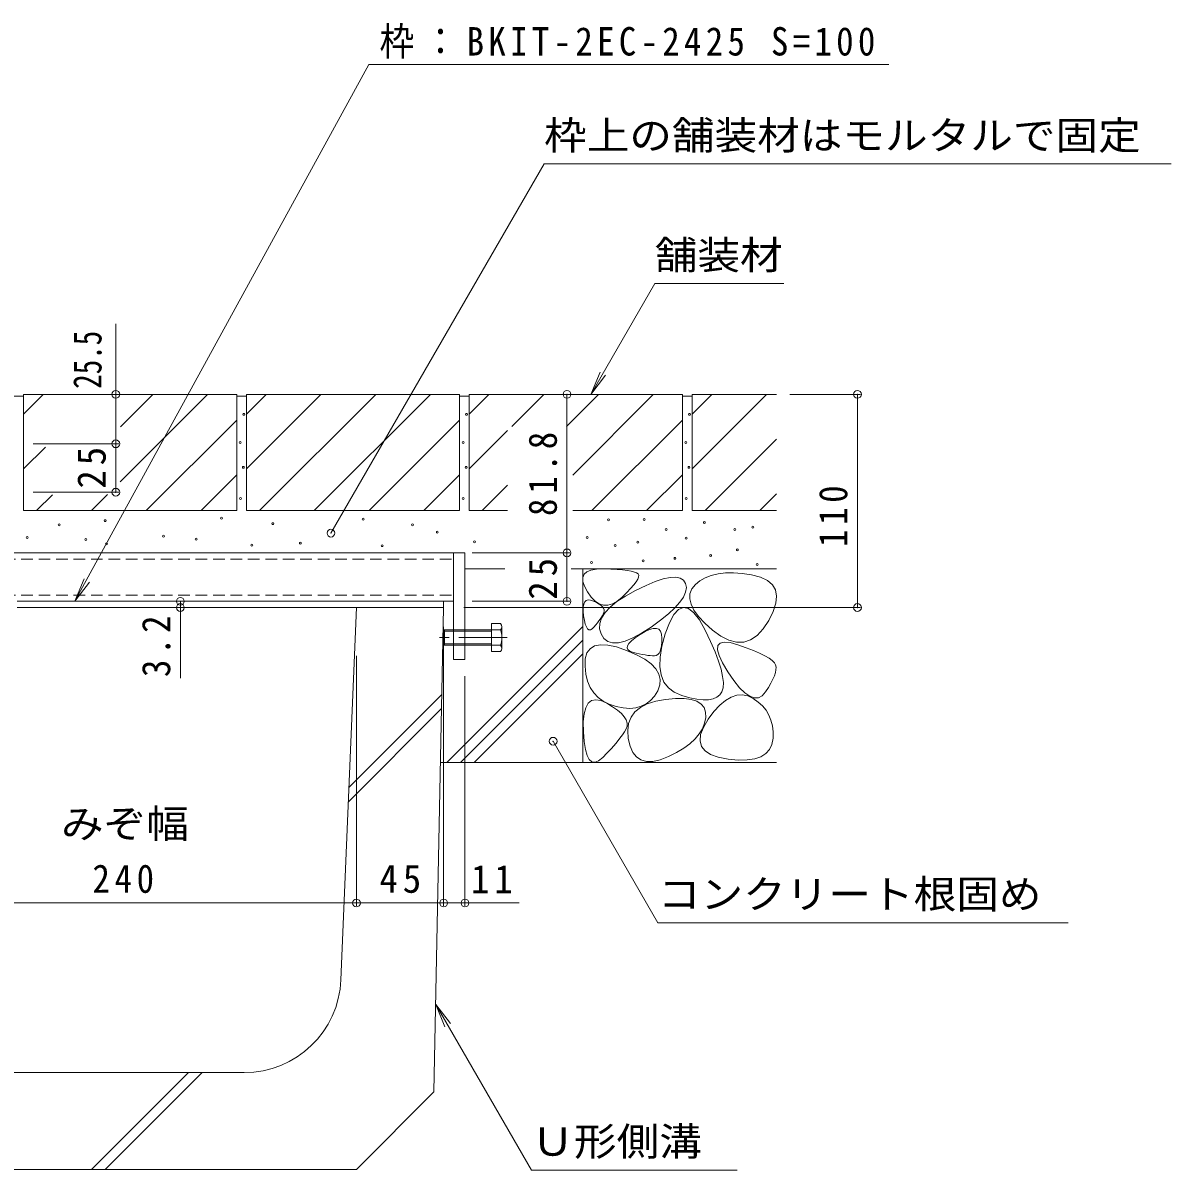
# Model space of a CAD drawing. Units: millimetres at full size, sheet at 1:5; some dimension numbers follow another scale. Extents: x -1680 to 1942, y -1318 to 1367.
# Drawn here: x 695 to 1287, y -825 to -233 of the extents above; entities that cross this region are included whole.
import ezdxf
from ezdxf.enums import TextEntityAlignment as Align

# ---------------------------------------------------------------- set-up
doc = ezdxf.new("R2010")
doc.units = ezdxf.units.MM
doc.header["$LTSCALE"] = 5
doc.header["$PDMODE"] = 32
doc.header["$PDSIZE"] = 4
doc.linetypes.add('CHAIN1', pattern=[8, 5, -1, 1, -1])
doc.linetypes.add('DASHED1', pattern=[1.8, 1.2, -0.6])
for name, color, linetype, lineweight in [('4-0_OUTLINE-0', 7, 'Continuous', 9), ('4-4_0108_天井情報・�', 7, 'Continuous', 9), ('4-5_0055_アルミ建具_', 7, 'Continuous', 9), ('4-E_10ﾎﾞﾙﾄ__2', 7, 'Continuous', 9), ('4-F_10ﾎﾞﾙﾄ__1', 6, 'Continuous', 5)]:
    doc.layers.add(name, color=color, linetype=linetype, lineweight=lineweight)
doc.styles.add('ＭＳ ゴシック', font='')
doc.styles.get('ＭＳ ゴシック').set_extended_font_data('MS Gothic')

msp = doc.modelspace()

# ---------------------------------------------------------------- linework, layer by layer
at = {"layer": '4-0_OUTLINE-0'}
for p, q in [((687.995, -506.583), (917.095, -506.583)), ((923.095, -506.583), (917.095, -506.583)), ((917.095, -506.583), (917.095, -561.583)), ((691.995, -531.583), (917.095, -531.583)), ((912.095, -534.783), (912.095, -531.583)), ((691.995, -534.783), (912.095, -534.783))]:
    msp.add_line(p, q, dxfattribs=at)
at = {"layer": '4-0_OUTLINE-0', "linetype": 'DASHED1'}
for p, q in [((577.095, -509.783), (917.095, -509.783)), ((577.095, -528.383), (917.095, -528.383))]:
    msp.add_line(p, q, dxfattribs=at)
at = {"layer": '4-0_OUTLINE-0', "color": 2}
for p, q in [((936.785, -543.083), (936.785, -557.483)), ((941.485, -543.083), (936.785, -543.083)), ((942.085, -556.147), (942.085, -544.947)), ((912.485, -546.283), (911.785, -546.983)), ((911.785, -546.983), (911.785, -553.583)), ((917.095, -546.983), (911.785, -546.983)), ((912.485, -546.283), (912.485, -554.283)), ((917.095, -546.283), (912.485, -546.283)), ((941.485, -546.283), (923.095, -546.283)), ((936.785, -546.983), (923.095, -546.983)), ((911.785, -553.583), (912.485, -554.283)), ((911.785, -553.583), (917.095, -553.583)), ((912.485, -554.283), (917.095, -554.283)), ((923.095, -553.583), (936.785, -553.583)), ((923.095, -554.283), (941.485, -554.283)), ((936.785, -557.483), (941.485, -557.483))]:
    msp.add_line(p, q, dxfattribs=at)
at = {"layer": '4-0_OUTLINE-0', "color": 2, "linetype": 'CHAIN1'}
msp.add_line((944.869, -550.283), (909.069, -550.283), dxfattribs=at)
at = {"layer": '4-0_OUTLINE-0', "color": 2, "linetype": 'DASHED1'}
for p, q in [((917.095, -546.283), (923.095, -546.283)), ((917.095, -546.983), (923.095, -546.983)), ((917.095, -553.583), (923.095, -553.583)), ((917.095, -554.283), (923.095, -554.283))]:
    msp.add_line(p, q, dxfattribs=at)
at = {"layer": '4-0_OUTLINE-0'}
msp.add_lwpolyline([(917.095, -561.583), (923.095, -561.583), (923.095, -506.583)], dxfattribs=at)
at = {"layer": '4-0_OUTLINE-0', "color": 2}
for centre, radius, start, end in [((939.71, -544.683), 2.39, 317.9749, 42.0251), ((928.677, -550.283), 13.418, 342.65606, 17.34394), ((939.71, -555.883), 2.39, 317.9749, 42.0251)]:
    msp.add_arc(centre, radius, start, end, dxfattribs=at)
at = {"layer": '4-4_0108_天井情報・�'}
for p, q in [((742.895, -424.783), (742.895, -388.292)), ((742.895, -450.283), (742.895, -424.783)), ((975.744, -424.783), (975.744, -506.583)), ((1127.162, -424.783), (1090.786, -424.783)), ((1125.662, -424.783), (1125.662, -534.783)), ((744.395, -450.283), (700.295, -450.283)), ((742.895, -450.283), (742.895, -475.283)), ((744.395, -475.283), (700.295, -475.283)), ((977.244, -506.583), (926.742, -506.583)), ((975.744, -506.583), (975.744, -531.583)), ((776.214, -531.583), (776.214, -571.29)), ((977.244, -531.583), (926.742, -531.583)), ((1127.162, -534.783), (922.586, -534.783)), ((912.095, -688.746), (912.095, -544.783)), ((867.095, -688.746), (867.095, -559.783)), ((923.095, -688.746), (923.095, -570.283)), ((867.095, -687.246), (912.095, -687.246))]:
    msp.add_line(p, q, dxfattribs=at)
for points in [[(582.095, -687.246), (627.095, -687.246), (867.095, -687.246)], [(912.095, -687.246), (923.095, -687.246), (950.985, -687.246)]]:
    msp.add_lwpolyline(points, dxfattribs=at)
for p in [(742.895, -424.783), (975.744, -424.783), (1125.662, -424.783), (742.895, -450.283), (742.895, -475.283), (975.744, -506.583), (776.214, -531.583), (776.214, -534.783), (975.744, -531.583), (1125.662, -534.783), (867.095, -687.246), (912.095, -687.246), (923.095, -687.246)]:
    msp.add_point(p, dxfattribs=at)
at = {"layer": '4-5_0055_アルミ建具_'}
for p, q in [((853.901, -496.402), (963.918, -305.848)), ((963.918, -305.848), (1287.495, -305.848)), ((988.048, -424.783), (1021.054, -367.615)), ((1021.054, -367.615), (1087.63, -367.615)), ((988.048, -424.783), (992.831, -413.235)), ((988.048, -424.783), (995.657, -414.866)), ((721.781, -531.583), (726.564, -520.035)), ((721.781, -531.583), (729.39, -521.666)), ((968.599, -603.779), (1022.678, -697.448)), ((1022.678, -697.448), (1234.463, -697.448)), ((907.999, -739.595), (957.358, -825.088)), ((907.999, -739.595), (915.608, -749.512)), ((907.999, -739.595), (912.782, -751.143)), ((957.358, -825.088), (1063.505, -825.088))]:
    msp.add_line(p, q, dxfattribs=at)
msp.add_lwpolyline([(721.781, -531.583), (873.503, -254.499), (1141.92, -254.499)], dxfattribs=at)
for p in [(853.901, -496.402), (968.599, -603.779)]:
    msp.add_point(p, dxfattribs=at)
at = {"layer": '4-E_10ﾎﾞﾙﾄ__2', "color": 2}
for p, q in [((695.295, -425.783), (687.995, -425.783)), ((805.295, -424.783), (695.295, -424.783)), ((695.295, -434.931), (705.442, -424.783)), ((695.295, -424.783), (695.295, -484.783)), ((745.082, -469.997), (790.295, -424.783)), ((762.011, -424.783), (745.346, -441.448)), ((805.295, -424.783), (805.295, -484.783)), ((805.295, -425.783), (810.295, -425.783)), ((920.295, -424.783), (810.295, -424.783)), ((810.295, -434.931), (820.442, -424.783)), ((848.726, -424.783), (810.295, -463.215)), ((810.295, -424.783), (810.295, -484.783)), ((877.011, -424.783), (817.011, -484.783)), ((845.295, -484.783), (905.295, -424.783)), ((920.295, -424.783), (920.295, -484.783)), ((920.295, -425.783), (925.295, -425.783)), ((1035.295, -424.783), (925.295, -424.783)), ((925.295, -434.931), (935.442, -424.783)), ((925.295, -424.783), (925.295, -484.783)), ((947.21, -441.3), (963.726, -424.783)), ((975.494, -441.3), (992.011, -424.783)), ((978.675, -466.404), (1020.295, -424.783)), ((1035.295, -424.783), (1035.295, -484.783)), ((1035.295, -425.783), (1040.295, -425.783)), ((1083.895, -424.783), (1040.295, -424.783)), ((1040.295, -424.783), (1040.295, -484.783)), ((1078.726, -424.783), (1040.295, -463.215)), ((1050.442, -424.783), (1040.295, -434.931)), ((758.579, -484.783), (805.295, -438.068)), ((873.579, -484.783), (920.295, -438.068)), ((988.579, -484.783), (1035.295, -438.068)), ((925.295, -463.215), (945.122, -443.388)), ((1083.895, -447.899), (1047.011, -484.783)), ((695.295, -463.215), (706.54, -451.97)), ((786.864, -484.783), (805.295, -466.352)), ((901.864, -484.783), (920.295, -466.352)), ((1016.864, -484.783), (1035.295, -466.352)), ((932.011, -484.783), (945.122, -471.672)), ((702.011, -484.783), (710.131, -476.663)), ((730.295, -484.783), (738.601, -476.478)), ((1075.295, -484.783), (1083.895, -476.183)), ((805.295, -484.783), (695.295, -484.783)), ((920.295, -484.783), (810.295, -484.783)), ((925.295, -484.783), (945.122, -484.783)), ((978.675, -484.783), (1035.295, -484.783)), ((1083.895, -484.783), (1040.295, -484.783)), ((923.095, -514.783), (943.711, -514.783)), ((977.94, -514.783), (1083.895, -514.783)), ((983.895, -514.783), (983.895, -614.783)), ((913.658, -614.783), (983.895, -544.547)), ((920.729, -614.783), (983.895, -551.618)), ((927.8, -614.783), (983.895, -558.689)), ((910.495, -614.783), (1083.895, -614.783))]:
    msp.add_line(p, q, dxfattribs=at)
for points in [[(1012.417, -517.481), (1012.741, -518.148), (1012.678, -519.05), (1012.228, -520.184), (1011.389, -521.553), (1010.164, -523.154), (1008.55, -524.99), (1006.549, -527.059), (1004.161, -529.361), (1001.622, -531.436), (999.171, -532.825), (996.808, -533.526), (994.532, -533.541), (992.344, -532.868), (990.243, -531.507), (988.23, -529.46), (986.305, -526.726), (984.787, -523.847), (983.998, -521.366), (983.938, -519.284), (984.606, -517.6), (986.002, -516.314), (988.126, -515.426), (990.979, -514.937), (994.561, -514.846), (998.292, -514.981), (1001.595, -515.172), (1004.47, -515.419), (1006.916, -515.72), (1008.934, -516.077), (1010.523, -516.49), (1011.684, -516.958)], [(1036.947, -522.399), (1037.341, -524.525), (1036.986, -526.845), (1035.883, -529.361), (1034.031, -532.071), (1031.431, -534.977), (1028.082, -538.077), (1023.985, -541.373), (1019.139, -544.863), (1014.169, -548.058), (1009.698, -550.467), (1005.727, -552.09), (1002.255, -552.927), (999.283, -552.978), (996.81, -552.243), (994.837, -550.722), (993.363, -548.415), (992.57, -545.702), (992.64, -542.961), (993.572, -540.194), (995.367, -537.399), (998.024, -534.577), (1001.544, -531.729), (1005.926, -528.854), (1011.171, -525.951), (1016.54, -523.344), (1021.296, -521.355), (1025.438, -519.984), (1028.967, -519.231), (1031.882, -519.096), (1034.184, -519.579), (1035.872, -520.68)], [(1050.867, -546.399), (1055.206, -549.566), (1059.342, -551.652), (1063.276, -552.656), (1067.007, -552.579), (1070.536, -551.42), (1073.862, -549.18), (1076.986, -545.858), (1079.907, -541.455), (1082.236, -536.762), (1083.582, -532.572), (1083.946, -528.884), (1083.327, -525.699), (1081.726, -523.016), (1079.142, -520.836), (1075.576, -519.158), (1071.027, -517.983), (1066.163, -517.252), (1061.652, -516.906), (1057.493, -516.946), (1053.687, -517.371), (1050.233, -518.182), (1047.132, -519.378), (1044.383, -520.96), (1041.987, -522.927), (1040.183, -525.184), (1039.212, -527.634), (1039.073, -530.278), (1039.767, -533.115), (1041.293, -536.146), (1043.652, -539.37), (1046.843, -542.788)], [(994.803, -537.396), (994.447, -538.158), (994.009, -538.97), (993.488, -539.834), (992.885, -540.749), (992.198, -541.714), (991.429, -542.732), (990.577, -543.8), (989.642, -544.919), (988.705, -545.829), (987.844, -546.268), (987.062, -546.236), (986.357, -545.734), (985.729, -544.761), (985.178, -543.317), (984.705, -541.402), (984.309, -539.017), (984.077, -536.606), (984.096, -534.616), (984.365, -533.045), (984.885, -531.895), (985.656, -531.165), (986.677, -530.854), (987.948, -530.964), (989.47, -531.494), (990.995, -532.233), (992.274, -532.972), (993.309, -533.711), (994.098, -534.449), (994.642, -535.187), (994.941, -535.924), (994.994, -536.66)], [(1055.675, -578.255), (1056.297, -576.152), (1056.434, -573.515), (1056.087, -570.344), (1055.255, -566.639), (1053.939, -562.4), (1052.138, -557.627), (1049.853, -552.32), (1047.083, -546.479), (1044.125, -541.165), (1041.275, -537.44), (1038.533, -535.303), (1035.899, -534.755), (1033.373, -535.795), (1030.955, -538.424), (1028.645, -542.641), (1026.443, -548.447), (1024.698, -554.718), (1023.758, -560.333), (1023.624, -565.29), (1024.295, -569.591), (1025.772, -573.234), (1028.054, -576.221), (1031.142, -578.55), (1035.035, -580.223), (1039.117, -581.368), (1042.769, -582.116), (1045.993, -582.466), (1048.787, -582.419), (1051.153, -581.974), (1053.089, -581.132), (1054.597, -579.892)], [(1020.871, -559.688), (1019.821, -559.688), (1018.669, -559.621), (1017.415, -559.487), (1016.06, -559.286), (1014.603, -559.019), (1013.044, -558.684), (1011.384, -558.284), (1009.622, -557.816), (1008.096, -557.234), (1007.145, -556.492), (1006.767, -555.589), (1006.964, -554.524), (1007.734, -553.299), (1009.079, -551.912), (1010.998, -550.365), (1013.492, -548.656), (1016.1, -547.12), (1018.365, -546.09), (1020.286, -545.565), (1021.864, -545.547), (1023.099, -546.034), (1023.99, -547.026), (1024.537, -548.525), (1024.741, -550.529), (1024.708, -552.647), (1024.547, -554.487), (1024.257, -556.049), (1023.837, -557.333), (1023.289, -558.339), (1022.612, -559.066), (1021.806, -559.516)], [(1022.547, -577.695), (1020.847, -580.459), (1018.869, -582.726), (1016.611, -584.497), (1014.075, -585.771), (1011.259, -586.549), (1008.165, -586.83), (1004.791, -586.615), (1001.139, -585.903), (997.57, -584.738), (994.446, -583.164), (991.768, -581.18), (989.535, -578.787), (987.748, -575.984), (986.406, -572.772), (985.51, -569.15), (985.059, -565.119), (985.194, -561.284), (986.055, -558.252), (987.642, -556.022), (989.955, -554.595), (992.994, -553.97), (996.759, -554.148), (1001.25, -555.128), (1006.467, -556.911), (1011.601, -559.147), (1015.842, -561.486), (1019.191, -563.929), (1021.647, -566.475), (1023.211, -569.125), (1023.882, -571.878), (1023.661, -574.735)], [(1083.418, -564.412), (1083.641, -565.555), (1083.614, -566.87), (1083.338, -568.355), (1082.812, -570.012), (1082.037, -571.84), (1081.012, -573.839), (1079.737, -576.009), (1078.214, -578.35), (1076.467, -580.312), (1074.525, -581.342), (1072.386, -581.441), (1070.052, -580.61), (1067.522, -578.847), (1064.796, -576.153), (1061.874, -572.528), (1058.756, -567.972), (1056.023, -563.361), (1054.257, -559.569), (1053.458, -556.597), (1053.625, -554.445), (1054.759, -553.112), (1056.859, -552.6), (1059.926, -552.907), (1063.96, -554.034), (1068.216, -555.541), (1071.952, -556.988), (1075.166, -558.375), (1077.859, -559.703), (1080.03, -560.97), (1081.681, -562.177), (1082.81, -563.325)], [(1082.067, -602.271), (1081.516, -605.432), (1080.294, -608.073), (1078.402, -610.195), (1075.839, -611.799), (1072.606, -612.884), (1068.702, -613.449), (1064.128, -613.496), (1058.883, -613.023), (1053.84, -612.062), (1049.871, -610.641), (1046.976, -608.762), (1045.155, -606.423), (1044.408, -603.626), (1044.735, -600.369), (1046.136, -596.654), (1048.611, -592.479), (1051.609, -588.458), (1054.578, -585.201), (1057.519, -582.709), (1060.431, -580.983), (1063.315, -580.022), (1066.17, -579.825), (1068.997, -580.394), (1071.795, -581.727), (1074.391, -583.55), (1076.613, -585.585), (1078.459, -587.833), (1079.931, -590.295), (1081.027, -592.97), (1081.749, -595.857), (1082.095, -598.958)], [(1006.264, -597.443), (1005.388, -598.958), (1004.331, -600.565), (1003.093, -602.263), (1001.674, -604.052), (1000.074, -605.932), (998.292, -607.903), (996.33, -609.966), (994.187, -612.119), (992.076, -613.837), (990.211, -614.592), (988.593, -614.384), (987.22, -613.213), (986.094, -611.079), (985.213, -607.983), (984.579, -603.923), (984.191, -598.901), (984.148, -593.856), (984.548, -589.728), (985.392, -586.518), (986.68, -584.225), (988.411, -582.849), (990.586, -582.39), (993.205, -582.849), (996.268, -584.225), (999.298, -586.036), (1001.819, -587.803), (1003.832, -589.523), (1005.336, -591.198), (1006.331, -592.828), (1006.817, -594.412), (1006.795, -595.95)], [(1047.355, -591.535), (1046.772, -594.484), (1045.668, -597.312), (1044.043, -600.017), (1041.896, -602.6), (1039.229, -605.06), (1036.041, -607.399), (1032.331, -609.615), (1028.101, -611.708), (1023.847, -613.342), (1020.069, -614.176), (1016.766, -614.211), (1013.938, -613.448), (1011.585, -611.886), (1009.707, -609.524), (1008.304, -606.364), (1007.377, -602.405), (1007.074, -598.276), (1007.545, -594.607), (1008.79, -591.396), (1010.81, -588.645), (1013.604, -586.353), (1017.172, -584.52), (1021.514, -583.146), (1026.631, -582.232), (1031.77, -581.778), (1036.181, -581.786), (1039.864, -582.256), (1042.819, -583.188), (1045.045, -584.582), (1046.543, -586.437), (1047.313, -588.755)]]:
    msp.add_lwpolyline(points, close=True, dxfattribs=at)
at = {"layer": '4-E_10ﾎﾞﾙﾄ__2'}
for centre in [(808.934, -435.073), (923.934, -435.073), (1038.934, -435.073), (807.11, -449.625), (922.11, -449.625), (1037.11, -449.625), (808.703, -462.437), (923.703, -462.437), (1038.703, -462.437), (807.182, -478.551), (922.182, -478.551), (1037.182, -478.551), (713.648, -492.084), (737.457, -489.955), (797.465, -488.6), (823.984, -491.504), (870.49, -489.229), (896.041, -492.133), (997.18, -489.509), (1015.541, -489.313), (1046.63, -490.864), (767.461, -497.892), (908.817, -495.907), (1026.923, -494.532), (1062.417, -494.456), (1071.708, -493.294), (697.194, -498.666), (727.392, -499.634), (738.038, -501.957), (784.302, -499.44), (813.144, -502.537), (838.115, -501.569), (880.362, -502.876), (927.981, -500.844), (986.199, -498.707), (1000.674, -502.772), (1012.368, -501.06), (1037.279, -499.049), (1031.478, -509.403), (1049.893, -507.953), (1063.667, -505.031), (988.352, -511.587), (1015.065, -510.716), (1073.864, -512.518)]:
    msp.add_circle(centre, 0.5, dxfattribs=at)
at = {"layer": '4-F_10ﾎﾞﾙﾄ__1'}
for p, q in [((912.095, -534.783), (907.095, -784.783)), ((863.227, -627.619), (911.198, -579.648)), ((862.919, -634.997), (911.053, -586.863)), ((809.135, -774.783), (685.055, -774.783)), ((730.406, -824.783), (780.406, -774.783)), ((737.477, -824.783), (787.477, -774.783)), ((867.095, -824.783), (907.095, -784.783)), ((867.095, -824.783), (627.095, -824.783))]:
    msp.add_line(p, q, dxfattribs=at)
msp.add_lwpolyline([(859.092, -726.865), (867.095, -534.783), (912.095, -534.783)], dxfattribs=at)
msp.add_arc((809.135, -724.783), 50, 270, 357.61406, dxfattribs=at)

# ---------------------------------------------------------------- texts
at = {"layer": '4-4_0108_天井情報・�', "color": 2, "style": 'ＭＳ ゴシック', "width": 0.75}
msp.add_text('25.5', height=14.66, rotation=90, dxfattribs=at).set_placement((739.895, -421.903), align=Align.BOTTOM_LEFT)
at = {"layer": '4-4_0108_天井情報・�', "color": 2, "style": 'ＭＳ ゴシック', "width": 1.1}
msp.add_text('みぞ幅', height=14.66, dxfattribs=at).set_placement((714.595, -658.107), align=Align.BOTTOM_LEFT)
at = {"layer": '4-4_0108_天井情報・�', "color": 2, "char_height": 14.66, "attachment_point": 7, "rotation": 90, "style": 'ＭＳ ゴシック'}
for s, insert in [('\\T1.28;\\W0.9;81.8', (970.744, -487.558)), ('\\T1.27;\\W0.95;25', (737.895, -473.408)), ('\\T1.27;\\W0.9;110', (1120.662, -503.533)), ('\\T1.27;\\W0.95;25', (970.744, -530.724)), ('\\T1.27;\\W0.9;3.2', (771.214, -570.673))]:
    msp.add_mtext(s, dxfattribs=dict(at, insert=insert))
at = {"layer": '4-4_0108_天井情報・�', "color": 2, "char_height": 14.66, "attachment_point": 7, "style": 'ＭＳ ゴシック'}
for s, insert in [('\\T1.27;\\W0.9;240', (730.845, -682.246)), ('\\T1.27;\\W0.95;45', (878.97, -682.246)), ('\\T1.27;\\W0.95;11', (926.238, -682.246))]:
    msp.add_mtext(s, dxfattribs=dict(at, insert=insert))
at = {"layer": '4-5_0055_アルミ建具_', "color": 2, "style": 'ＭＳ ゴシック', "width": 1.1}
for s, p in [('枠上の舗装材はモルタルで固定', (963.918, -302.848)), ('舗装材', (1021.054, -364.615)), ('コンクリート根固め', (1022.678, -694.448)), ('Ｕ形側溝', (957.358, -822.088))]:
    msp.add_text(s, height=14.66, dxfattribs=at).set_placement(p, align=Align.BOTTOM_LEFT)
at = {"layer": '4-5_0055_アルミ建具_', "color": 2, "insert": (878.961, -251.499), "char_height": 14.66, "attachment_point": 7, "style": 'ＭＳ ゴシック'}
msp.add_mtext('\\T1.25;\\W0.9;枠：BKIT-2EC-2425\\~S=100', dxfattribs=at)

doc.saveas('drawing.dxf')
